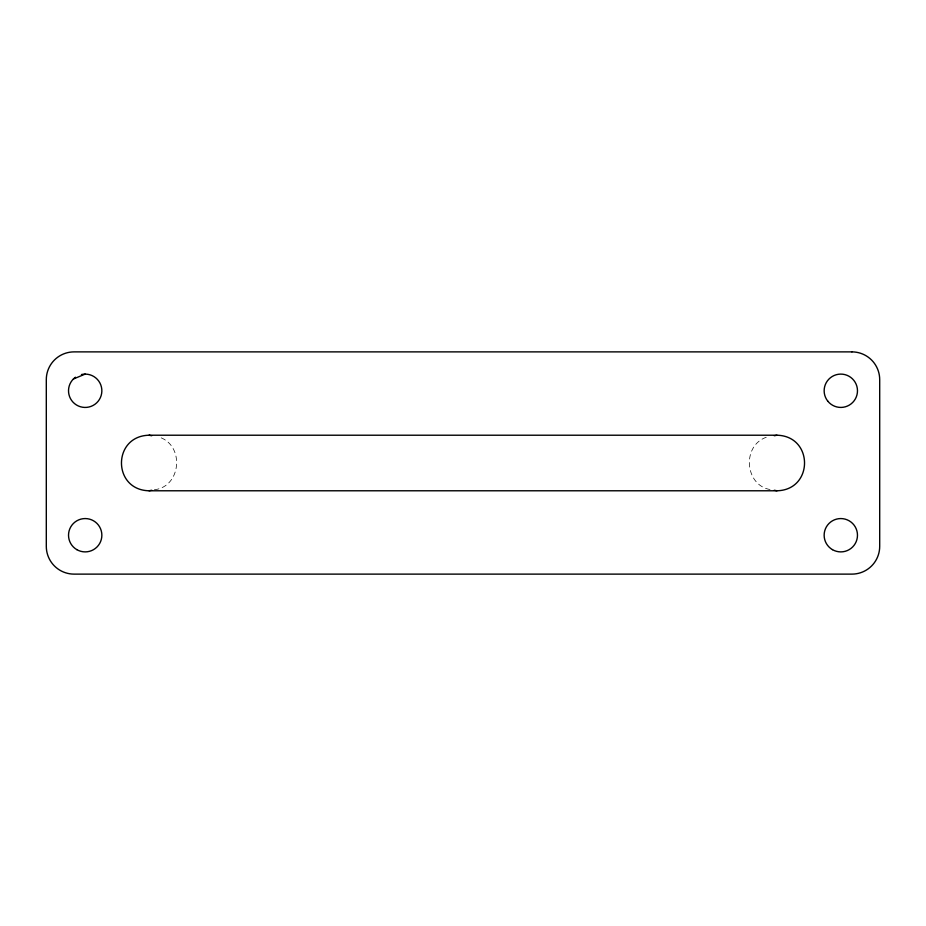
<?xml version="1.0" encoding="UTF-8"?>
<svg xmlns="http://www.w3.org/2000/svg" width="926" height="926" viewBox="0 0 926 926"><rect width="100%" height="100%" fill="white"/><g stroke="black" fill="none" stroke-linecap="round" stroke-linejoin="round"><path stroke-width="0.69" stroke-dasharray="4.63 3.47" d="M766.23 437.292C741.113 446.112 745.048 486.833 771.601 489.738M154.399 489.738C180.952 486.833 184.887 446.112 159.77 437.292"/><path stroke-width="1.39" d="M73.409 378.989L85.192 374.104M149.028 435.22C112.289 436.042 112.289 489.958 149.028 490.78L776.972 490.78C813.711 489.958 813.711 436.042 776.972 435.22L149.028 435.22L151.714 435.741M149.028 490.78L151.714 490.259M774.286 435.741L776.972 435.22M774.286 490.259L776.972 490.78M81.442 374.532A16.668 16.668 0 0 1 101.628 393.515A16.668 16.668 0 0 1 76.383 404.928A16.668 16.668 0 0 1 75.469 377.229M851.92 351.88L74.08 351.88A27.78 27.78 0 0 0 46.3 379.66L46.3 546.34A27.78 27.78 0 0 0 74.08 574.12L851.92 574.12A27.78 27.78 0 0 0 879.7 546.34L879.7 379.66A27.78 27.78 0 0 0 851.92 351.88M76.858 549.662A16.668 16.668 0 0 0 101.86 535.228A16.668 16.668 0 0 0 76.858 520.794A16.668 16.668 0 0 0 76.858 549.662M832.474 549.662A16.668 16.668 0 0 0 857.476 535.228A16.668 16.668 0 0 0 832.474 520.794A16.668 16.668 0 0 0 832.474 549.662M827.751 401.12A16.668 16.668 0 0 0 856.307 396.907A16.668 16.668 0 0 0 838.377 374.278A16.668 16.668 0 0 0 827.751 401.12"/></g></svg>
